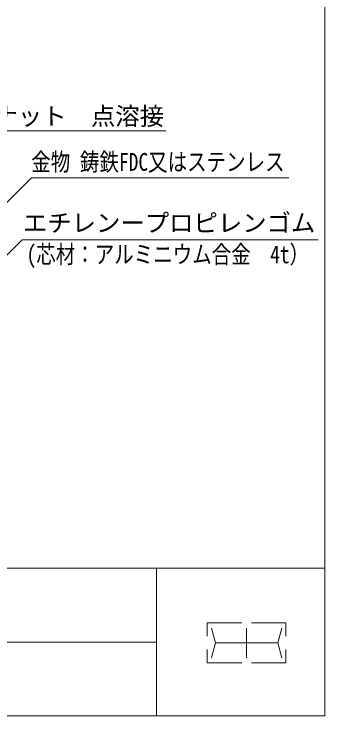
# Model space of a CAD drawing. Units: millimetres at full size, sheet at 1:20; details may follow other scales. Extents: x 3676 to 9152, y 4348 to 8082.
# Drawn here: x 8326 to 9152, y 4348 to 6215 of the extents above; entities that cross this region are included whole.
import ezdxf
from ezdxf.enums import TextEntityAlignment as Align

# ---------------------------------------------------------------- set-up
doc = ezdxf.new("R2010")
doc.units = ezdxf.units.MM
doc.header["$LTSCALE"] = 20
for name, color, linetype, lineweight in [('0_2', 7, 'Continuous', 13), ('_0-0_', 7, 'Continuous', 13), ('寸法', 1, 'Continuous', 13)]:
    doc.layers.add(name, color=color, linetype=linetype, lineweight=lineweight)
doc.styles.add('ＭＳ ゴシック', font='')
doc.styles.get('ＭＳ ゴシック').set_extended_font_data('MS Gothic')

msp = doc.modelspace()

# ---------------------------------------------------------------- linework, layer by layer
at = {"layer": '0_2'}
for p, q in [((8931.19, 4595.85), (8839.75, 4595.85)), ((8839.75, 4595.85), (8839.75, 4560.63)), ((8957.26, 4595.85), (9048.69, 4595.85)), ((9048.69, 4595.85), (9048.69, 4560.63)), ((8861.49, 4542.69), (8850.58, 4582.09)), ((8944.22, 4582.09), (8944.22, 4503.28)), ((9026.96, 4542.69), (9037.86, 4582.09)), ((8704.78, 4544.91), (6760.89, 4544.91)), ((8861.49, 4542.69), (8850.58, 4503.28)), ((8944.22, 4542.69), (8861.49, 4542.69)), ((8944.22, 4542.69), (9026.96, 4542.69)), ((9026.96, 4542.69), (9037.86, 4503.28)), ((8839.75, 4489.52), (8839.75, 4524.74)), ((9048.69, 4489.52), (9048.69, 4524.74)), ((8931.19, 4489.52), (8839.75, 4489.52)), ((8957.26, 4489.52), (9048.69, 4489.52))]:
    msp.add_line(p, q, dxfattribs=at)
at = {"layer": '_0-0_', "color": 6}
msp.add_line((3676.21, 4741.48), (9152.47, 4741.48), dxfattribs=at)
at = {"layer": '_0-0_'}
msp.add_line((8704.78, 4741.48), (8704.78, 4348.33), dxfattribs=at)
at = {"layer": '_0-0_', "color": 6}
msp.add_lwpolyline([(9152.47, 7971.96), (3676.21, 7971.96), (3676.21, 4348.33), (9152.47, 4348.33)], close=True, dxfattribs=at)
at = {"layer": '寸法'}
for points in [[(7413.95, 5531.7), (7419.25, 5537), (7786.47, 5904.21), (8729.23, 5904.21)], [(8162.32, 5568.97), (8167.62, 5574.28), (8372.49, 5779.14), (9056.76, 5779.14)], [(8194.59, 5461.11), (8199.89, 5466.42), (8347.68, 5614.2), (9134.24, 5614.2)]]:
    msp.add_lwpolyline(points, dxfattribs=at)

# ---------------------------------------------------------------- texts
at = {"layer": '寸法', "color": 3, "style": 'ＭＳ ゴシック'}
for s, p in [('SUS\u3000Ｍ10ボルトナット\u3000点溶接', (7786.56, 5905.46)), ('エチレンープロピレンゴム', (8349.86, 5621.59))]:
    msp.add_text(s, height=47.47, dxfattribs=at).set_placement(p, align=Align.BOTTOM_LEFT)
at = {"layer": '寸法', "color": 3, "style": 'ＭＳ ゴシック', "width": 0.8}
for s, p in [('金物 鋳鉄FDC又はステンレス', (8372.04, 5783.75)), ('(芯材：アルミニウム合金\u30004t）', (8359.48, 5537.99))]:
    msp.add_text(s, height=47.47, dxfattribs=at).set_placement(p, align=Align.BOTTOM_LEFT)

doc.saveas('drawing.dxf')
